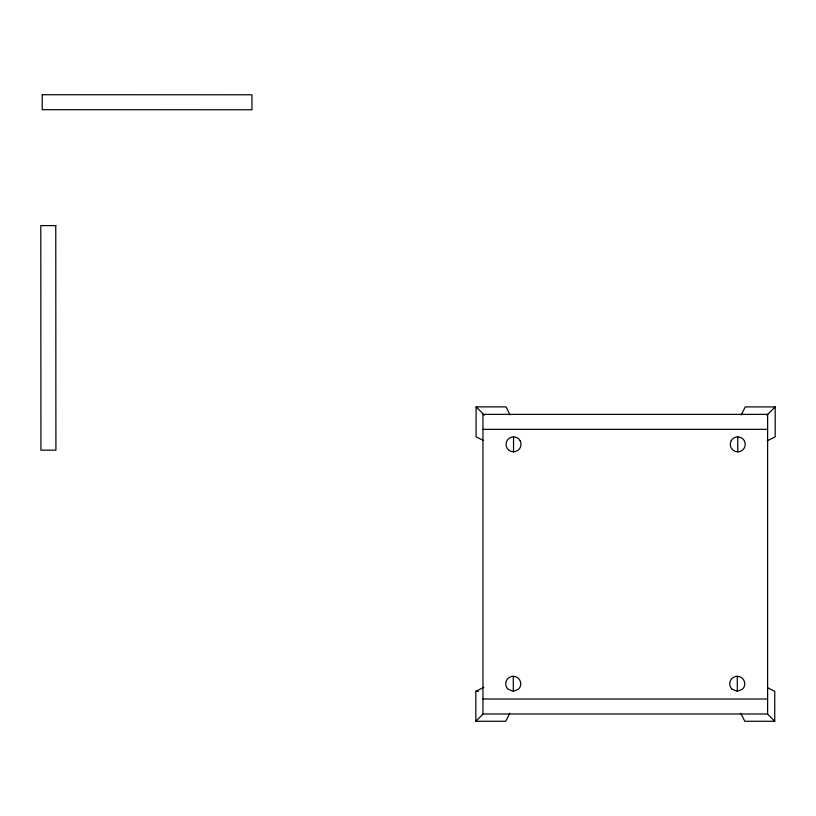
<?xml version="1.0" encoding="UTF-8"?>
<svg xmlns="http://www.w3.org/2000/svg" width="816" height="816" viewBox="0 0 816 816"><rect width="100%" height="100%" fill="white"/><g stroke="black" fill="none" stroke-linecap="round" stroke-linejoin="round"><path stroke-width="1.22" d="M509.786 713.225L505.787 721.273L475.83 721.273L475.83 691.315L483.878 687.327M741.244 414.956L745.232 406.909L775.2 406.909L775.2 436.866L767.152 440.854M731.258 440.609L732.452 439.059A7.456 7.385 0 0 1 743.06 439.059L744.233 440.609A7.538 7.487 0 0 1 737.746 451.87A7.538 7.487 0 0 1 731.279 440.63M766.948 415.16L775.2 406.909M475.83 721.273L483.205 713.898M513.284 691.315L518.578 689.122A7.538 7.487 0 0 0 518.558 678.504A7.538 7.487 0 0 0 507.899 678.504A7.538 7.487 0 0 0 507.899 689.102L513.284 691.315L513.284 676.331M731.993 689.122L737.297 691.315L742.591 689.122A7.538 7.487 0 0 0 742.57 678.504A7.538 7.487 0 0 0 731.911 678.504A7.538 7.487 0 0 0 731.911 689.102M483.062 440.303L476.095 436.846L476.095 406.878L506.053 406.878L510.041 414.926M482.97 429.338L767.621 429.338M475.83 691.315L478.319 691.315M482.97 699.006L767.621 699.006M767.774 687.857L774.751 691.315L774.751 721.273L744.784 721.273L740.795 713.225M476.095 406.878L484.347 415.13M767.366 713.898L774.751 721.273M520.027 440.589L518.843 439.039A7.456 7.385 0 0 0 508.246 439.039L507.052 440.589A7.538 7.487 0 0 0 513.539 451.85A7.538 7.487 0 0 0 520.006 440.599M737.746 436.866L737.746 451.85M737.297 676.331L737.297 691.315M513.539 436.846L513.539 451.829M42.228 94.727L42.218 109.701L251.95 109.762L251.95 94.789L42.228 94.727M55.774 225.604L40.8 225.604L40.933 450.157L55.916 450.157L55.774 225.604M767.621 414.355L482.97 414.355L482.97 713.99L767.621 713.99L767.621 414.355"/></g></svg>
